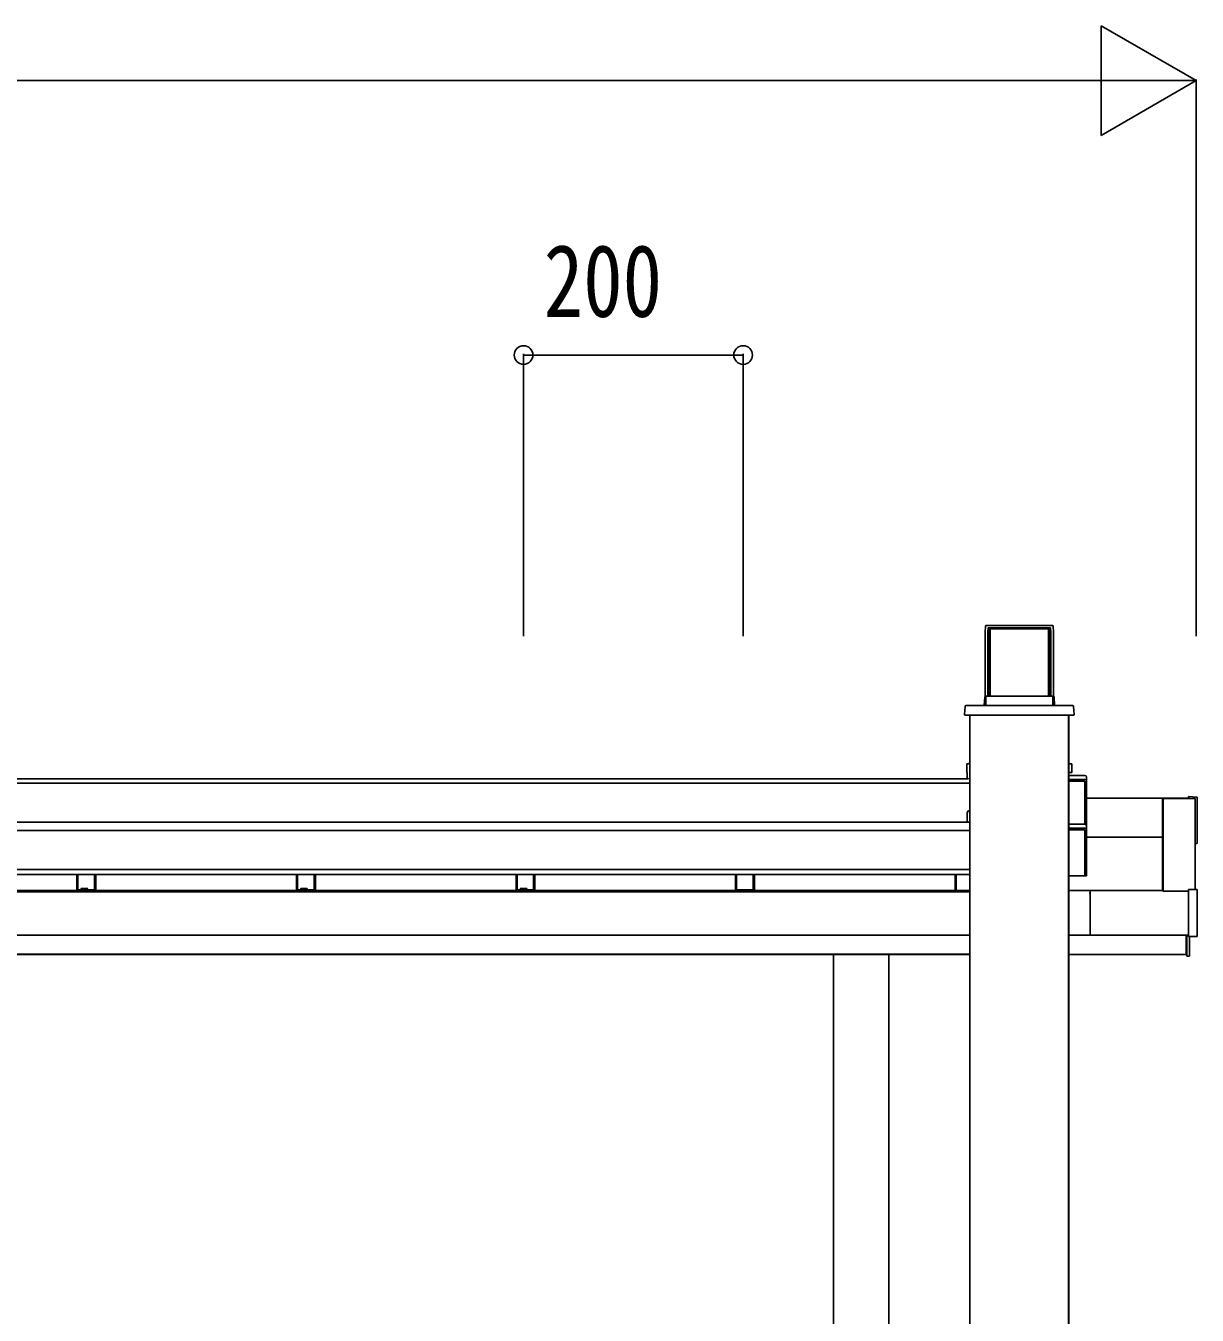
# Model space of a CAD drawing. Units: millimetres, scale not verified. Extents: x -8410 to 8410, y -5940 to 5940.
# Drawn here: x -4327 to -3260, y -1279 to -104 of the extents above; entities that cross this region are included whole.
import ezdxf
from ezdxf.enums import TextEntityAlignment as Align

# ---------------------------------------------------------------- set-up
doc = ezdxf.new("R2010")
doc.units = ezdxf.units.MM
doc.header["$LTSCALE"] = 30
doc.layers.add('0-5_YKK_A1', color=4, linetype='Continuous')
doc.layers.add('0-6_YKK_D', color=6, linetype='Continuous')
doc.styles.add('ＭＳ ゴシック', font='')
doc.styles.get('ＭＳ ゴシック').set_extended_font_data('MS Gothic')

msp = doc.modelspace()

# ---------------------------------------------------------------- linework, layer by layer
at = {"layer": '0-5_YKK_A1'}
for p, q in [((-3453.21, -656.6), (-3453.21, -714.68)), ((-3452.85, -650.63), (-3453.2, -656.25)), ((-3391.57, -650.16), (-3452.35, -650.16)), ((-3450.7, -656.6), (-3450.7, -714.43)), ((-3450.43, -652.16), (-3450.69, -656.25)), ((-3450.43, -652.16), (-3393.49, -652.16)), ((-3450.43, -652.16), (-3450, -652.22)), ((-3450, -714.43), (-3450, -652.22)), ((-3450, -652.22), (-3393.92, -652.22)), ((-3449.46, -654.17), (-3449.46, -714.43)), ((-3448.46, -653.23), (-3395.46, -653.23)), ((-3448.46, -653.23), (-3448.46, -714.43)), ((-3395.46, -653.23), (-3395.46, -714.43)), ((-3394.46, -654.17), (-3394.46, -714.43)), ((-3393.49, -652.16), (-3393.23, -656.25)), ((-3393.22, -656.6), (-3393.22, -714.43)), ((-3391.07, -650.63), (-3390.72, -656.25)), ((-3390.71, -656.6), (-3390.71, -714.68)), ((-3453.55, -715.37), (-3454.02, -723)), ((-3453.55, -723), (-3453.55, -715.37)), ((-3391.37, -714.43), (-3452.55, -714.43)), ((-3452.55, -714.43), (-3452.55, -722.93)), ((-3391.37, -714.43), (-3452.55, -714.43)), ((-3452.55, -714.43), (-3452.55, -714.43)), ((-3391.37, -722.93), (-3391.37, -714.43)), ((-3391.37, -714.43), (-3391.37, -714.43)), ((-3389.9, -723), (-3390.37, -715.37)), ((-3390.37, -715.37), (-3390.37, -723)), ((-3471.85, -731.28), (-3471.39, -723.94)), ((-3470.39, -723), (-3469.77, -723)), ((-3469.77, -723), (-3374.15, -723)), ((-3452.55, -722.93), (-3391.37, -722.93)), ((-3374.15, -723), (-3373.53, -723)), ((-3372.07, -731.28), (-3372.53, -723.94)), ((-3470.72, -731.84), (-3471.35, -731.84)), ((-3373.21, -731.84), (-3470.72, -731.84)), ((-3377.26, -731.84), (-3377.26, -4000)), ((-3376.76, -731.84), (-3376.76, -4000)), ((-3372.57, -731.84), (-3373.21, -731.84)), ((-3469.83, -776.57), (-3469.83, -784)), ((-3469.46, -784), (-3469.83, -784)), ((-3469.46, -784), (-3469.46, -788.85)), ((-3468.46, -776.07), (-3469.33, -776.07)), ((-3374.59, -776.07), (-3376.76, -776.07)), ((-3376.76, -783.63), (-3376.52, -783.63)), ((-3376.76, -786.63), (-3362.26, -786.63)), ((-3376.76, -791.84), (-3376.76, -786.63)), ((-3376.09, -784), (-3376.52, -783.63)), ((-6665.26, -793.81), (-3467.66, -793.81)), ((-6664.46, -789.67), (-3468.46, -789.67)), ((-6664.46, -789.67), (-3468.46, -789.67)), ((-3467.96, -789.67), (-3467.96, -789.35)), ((-3467.16, -789.35), (-3467.96, -789.35)), ((-3377.76, -791.84), (-3362.46, -791.84)), ((-3376.76, -790.34), (-3362.26, -790.34)), ((-3376.76, -791.84), (-3362.56, -791.84)), ((-3362.26, -792.14), (-3362.26, -792.11)), ((-3362.26, -831.1), (-3362.26, -792.14)), ((-3360.76, -788.12), (-3360.76, -791.84)), ((-3360.76, -833.78), (-3360.76, -791.84)), ((-3360.96, -807.52), (-3266.96, -807.52)), ((-3360.96, -807.52), (-3266.96, -807.52)), ((-3291.46, -892.1), (-3291.46, -808.28)), ((-3290.96, -807.78), (-3261.96, -807.78)), ((-3290.96, -892.05), (-3290.96, -807.78)), ((-3267.96, -805.94), (-3260.43, -806.43)), ((-3267.96, -805.94), (-3267.96, -806.24)), ((-3267.96, -805.94), (-3260.43, -806.43)), ((-3267.96, -806.24), (-3267.96, -806.56)), ((-3267.96, -807.26), (-3267.96, -806.56)), ((-3267.96, -807.26), (-3267.96, -807.52)), ((-3266.96, -807.52), (-3266.96, -807.74)), ((-3266.96, -807.52), (-3266.96, -807.52)), ((-3266.96, -807.74), (-3266.96, -807.78)), ((-3261.96, -890.5), (-3261.96, -807.78)), ((-3260.43, -806.43), (-3260.43, -806.43)), ((-3259.96, -807.3), (-3259.96, -806.93)), ((-3259.96, -807.3), (-3259.96, -848.32)), ((-3469.46, -822.3), (-3469.46, -821.05)), ((-3469.46, -822.3), (-3469.46, -829.26)), ((-6665.26, -829.26), (-3467.66, -829.26)), ((-3376.76, -831.1), (-3362.26, -831.1)), ((-3376.76, -836.32), (-3376.76, -831.1)), ((-3360.76, -832.6), (-3360.76, -836.32)), ((-6665.26, -836.79), (-3467.66, -836.79)), ((-3376.76, -834.82), (-3362.26, -834.82)), ((-3376.76, -836.32), (-3362.56, -836.32)), ((-3362.26, -836.62), (-3362.26, -836.59)), ((-3362.26, -878.26), (-3362.26, -836.62)), ((-3291.46, -843), (-3360.96, -843)), ((-3360.76, -878.26), (-3360.76, -836.32)), ((-3260.43, -848.82), (-3261.96, -848.91)), ((-6665.26, -872.24), (-3467.66, -872.24)), ((-3467.66, -876.99), (-6665.26, -876.99)), ((-4280.46, -891.47), (-4280.46, -876.99)), ((-4279.46, -890.99), (-4279.46, -876.99)), ((-4264.46, -890.99), (-4264.46, -876.99)), ((-4263.46, -891.47), (-4263.46, -876.99)), ((-4263.16, -891.47), (-4263.16, -876.99)), ((-4080.46, -891.47), (-4080.46, -876.99)), ((-4079.46, -890.99), (-4079.46, -876.99)), ((-4064.46, -890.99), (-4064.46, -876.99)), ((-4063.46, -891.47), (-4063.46, -876.99)), ((-4063.16, -891.47), (-4063.16, -876.99)), ((-3880.46, -891.47), (-3880.46, -876.99)), ((-3879.46, -890.99), (-3879.46, -876.99)), ((-3864.46, -890.99), (-3864.46, -876.99)), ((-3863.46, -891.47), (-3863.46, -876.99)), ((-3863.16, -891.47), (-3863.16, -876.99)), ((-3680.46, -891.47), (-3680.46, -876.99)), ((-3679.46, -890.99), (-3679.46, -876.99)), ((-3664.46, -890.99), (-3664.46, -876.99)), ((-3663.46, -891.47), (-3663.46, -876.99)), ((-3663.16, -891.47), (-3663.16, -876.99)), ((-3480.46, -876.99), (-3480.46, -891.47)), ((-3479.46, -876.99), (-3479.46, -891.47)), ((-3377.76, -878.26), (-3362.46, -878.26)), ((-3360.76, -878.26), (-3362.26, -878.26)), ((-6665.26, -891.47), (-3467.66, -891.47)), ((-6665.26, -891.47), (-3467.66, -891.47)), ((-6665.26, -892.84), (-3467.66, -892.84)), ((-4279.46, -890.99), (-4264.46, -890.99)), ((-4079.46, -890.99), (-4064.46, -890.99)), ((-3879.46, -890.99), (-3864.46, -890.99)), ((-3679.46, -890.99), (-3664.46, -890.99)), ((-3377.26, -891.47), (-3291.46, -891.47)), ((-3291.46, -891.47), (-3377.26, -891.47)), ((-3357.46, -892.32), (-3357.46, -892.1)), ((-3357.46, -892.84), (-3357.46, -892.32)), ((-3357.46, -931.79), (-3357.46, -892.84)), ((-3290.96, -892.05), (-3267.96, -892.05)), ((-3267.96, -890.71), (-3266.76, -890.71)), ((-3267.96, -891.36), (-3267.96, -890.71)), ((-3267.96, -890.71), (-3267.96, -890.71)), ((-3267.96, -890.71), (-3266.76, -890.71)), ((-3266.76, -890.71), (-3266.76, -890.71)), ((-3260.46, -890.5), (-3266.16, -890.5)), ((-3266.16, -890.64), (-3266.16, -890.5)), ((-3259.96, -932.95), (-3259.96, -891)), ((-3358.26, -894.04), (-3357.46, -894.04)), ((-3358.26, -894.04), (-3357.46, -894.04)), ((-3467.66, -932.26), (-6665.26, -932.26)), ((-3267.96, -932.26), (-3377.26, -932.26)), ((-3357.46, -932.26), (-3357.46, -931.79)), ((-3269.96, -932.26), (-3269.96, -949.47)), ((-3269.46, -951.5), (-3269.46, -932.26)), ((-3267.96, -932.9), (-3267.96, -933.38)), ((-3267.96, -933.38), (-3267.96, -933.43)), ((-3266.76, -933.43), (-3267.96, -933.43)), ((-3266.96, -951.5), (-3266.96, -933.43)), ((-3266.16, -933.43), (-3266.19, -933.43)), ((-3266.16, -933.44), (-3266.16, -933.43)), ((-3266.16, -933.44), (-3260.46, -933.44)), ((-6665.26, -949.47), (-3467.66, -949.47)), ((-3467.66, -949.97), (-6665.26, -949.97)), ((-3591.16, -2435.7), (-3591.16, -949.47)), ((-3540.76, -2435.7), (-3540.76, -949.47)), ((-3269.96, -949.97), (-3377.26, -949.97)), ((-3269.96, -949.47), (-3269.96, -949.97)), ((-3266.96, -951.5), (-3269.46, -951.5))]:
    msp.add_line(p, q, dxfattribs=at)
for points in [[(-3393.92, -714.43), (-3393.92, -652.22), (-3393.49, -652.16)], [(-3467.16, -731.84), (-3467.16, -4000), (-3466.66, -4000)], [(-3374.09, -776.57), (-3374.09, -784), (-3376.09, -784)], [(-3357.46, -892.1), (-3357.46, -892.1), (-3357.46, -891.47), (-3357.46, -891.47)], [(-3267.96, -891.36), (-3267.96, -891.88), (-3267.96, -932.9)], [(-3266.76, -890.71), (-3266.57, -890.7), (-3266.4, -890.69), (-3266.32, -890.68), (-3266.29, -890.68), (-3266.29, -890.68)]]:
    msp.add_lwpolyline(points, dxfattribs=at)
for points in [[(-4270.56, -889.84), (-4270.74, -889.9), (-4271.26, -889.94), (-4272.06, -889.98), (-4273.04, -890), (-4274.08, -890), (-4275.06, -889.98), (-4275.86, -889.94), (-4276.38, -889.9), (-4276.56, -889.84), (-4276.38, -889.79), (-4275.86, -889.74), (-4275.06, -889.71), (-4274.08, -889.69), (-4273.04, -889.69), (-4272.06, -889.71), (-4271.26, -889.74), (-4270.74, -889.79)], [(-4070.56, -889.84), (-4070.74, -889.9), (-4071.26, -889.94), (-4072.06, -889.98), (-4073.04, -890), (-4074.08, -890), (-4075.06, -889.98), (-4075.86, -889.94), (-4076.38, -889.9), (-4076.56, -889.84), (-4076.38, -889.79), (-4075.86, -889.74), (-4075.06, -889.71), (-4074.08, -889.69), (-4073.04, -889.69), (-4072.06, -889.71), (-4071.26, -889.74), (-4070.74, -889.79)], [(-3870.56, -889.84), (-3870.74, -889.9), (-3871.26, -889.94), (-3872.06, -889.98), (-3873.04, -890), (-3874.08, -890), (-3875.06, -889.98), (-3875.86, -889.94), (-3876.38, -889.9), (-3876.56, -889.84), (-3876.38, -889.79), (-3875.86, -889.74), (-3875.06, -889.71), (-3874.08, -889.69), (-3873.04, -889.69), (-3872.06, -889.71), (-3871.26, -889.74), (-3870.74, -889.79)]]:
    msp.add_lwpolyline(points, close=True, dxfattribs=at)
for centre, radius, start, end in [((-3452.55, -715.43), 1, 90, 176.48397), ((-3452.55, -715.43), 0.999, 89.96394, 176.45762), ((-3391.37, -715.43), 1, 3.51603, 90), ((-3391.37, -715.43), 0.999, 3.54238, 90.03606), ((-3452.55, -723.93), 1, 89.99921, 111.32314), ((-3391.37, -723.93), 1, 68.67686, 90.00079), ((-3466.96, -778.07), 2.5, 94.54738, 126.9564), ((-3362.26, -788.12), 1.5, 0.03931, 90.03926), ((-3469.96, -788.85), 0.5, 269.96074, 359.96069), ((-3376.48, -795.81), 7.68, 89.88072, 92.11817), ((-3376.48, -784.16), 7.68, 267.88183, 270.11928), ((-3362.56, -792.14), 0.3, 0.03931, 90.03926), ((-3362.26, -791.84), 1.5, 0.03931, 90.03926), ((-3290.96, -808.28), 0.5, 89.96074, 179.96069), ((-3260.46, -806.93), 0.5, 0, 86.3221), ((-3260.46, -806.93), 0.5, 0.03611, 86.54232), ((-3466.96, -821.05), 2.5, 94.54738, 179.96283), ((-3362.26, -832.6), 1.5, 0.03931, 90.03926), ((-3362.56, -836.62), 0.3, 0.03931, 90.03926), ((-3362.26, -836.32), 1.5, 0.03931, 90.03926), ((-3260.46, -848.32), 0.5, 273.45768, 359.96389), ((-3376.48, -870.57), 7.68, 267.88183, 270.11928), ((-4279.46, -891.99), 1, 89.98303, 148.55407), ((-4264.46, -891.99), 1, 31.44593, 90.01697), ((-4079.46, -891.99), 1, 89.98303, 148.55407), ((-4064.46, -891.99), 1, 31.44593, 90.01697), ((-3879.46, -891.99), 1, 89.98303, 148.55407), ((-3864.46, -891.99), 1, 31.44593, 90.01697), ((-3679.46, -891.99), 1, 89.98303, 148.55407), ((-3664.46, -891.99), 1, 31.44593, 90.01697), ((-3290.96, -892.55), 0.501, 89.99831, 113.48316), ((-3266.16, -890.94), 0.301, 89.98932, 118.55996)]:
    msp.add_arc(centre, radius, start, end, dxfattribs=at)
for centre, major_axis, ratio, start_param, end_param in [((-3453.17, -656.22), (0.033, 0.5), 0.058294, 1.6269593, 2.4123574), ((-3452.35, -650.66), (0.407, -0.293), 0.996273, 2.1960283, 3.7015024), ((-3450.66, -656.22), (0.033, 0.5), 0.058294, 1.6269593, 2.4123574), ((-3448.46, -654.17), (1, 0), 0.946294, 1.5707963, 3.1415927), ((-3395.46, -654.17), (1, 0), 0.946294, 6.2831853, 7.8539816), ((-3393.26, -656.22), (-0.033, 0.5), 0.058294, 3.8708279, 4.6562261), ((-3391.57, -650.66), (0.407, 0.293), 0.996273, 5.7232756, 7.2287497), ((-3390.75, -656.22), (-0.033, 0.5), 0.058294, 3.8708279, 4.6562261), ((-3470.4, -724), (0.712, 0.702), 0.999635, 2.2496801, 2.3021238), ((-3470.39, -724), (1, 0), 0.996804, 1.5707963, 3.0281463), ((-3449.43, -673), (3.12, 50), 0.003252, 3.0894297, 3.1417953), ((-3394.49, -673), (-3.12, 50), 0.003252, 3.14139, 3.1937556), ((-3373.53, -724), (1, 0), 0.996804, 0.1134464, 1.5707963), ((-3373.52, -724), (0.712, -0.702), 0.999635, 0.8394688, 0.8919125), ((-3471.35, -731.34), (0.502, 0), 0.996804, 3.08059, 4.712389), ((-3471.85, -731.34), (0.031, 0.5), 0.003189, 1.4575447, 1.5099884), ((-3372.57, -731.34), (0.502, 0), 0.996804, 4.712389, 6.344188), ((-3372.07, -731.34), (-0.031, 0.5), 0.003189, 4.7731969, 4.8256406), ((-3469.33, -776.57), (0.411, -0.287), 0.996037, 2.1817615, 3.7488309), ((-3374.59, -776.57), (0.411, 0.287), 0.996037, 5.675947, 7.2430164), ((-3266.76, -890.64), (-0.6, 0), 0.113415, 1.5707963, 3.1415927), ((-3266.16, -890.8), (0, 0.3), 0.999505, 6.2831853, 7.474767), ((-3260.46, -891), (-0.411, -0.287), 0.996037, 2.5343544, 4.1014238), ((-3266.76, -933.43), (-0.6, 0), 0.008743, 3.1415927, 4.712389), ((-3260.46, -932.94), (-0.411, 0.287), 0.996037, 2.1817615, 3.7488309)]:
    msp.add_ellipse(centre, major_axis=major_axis, ratio=ratio, start_param=start_param, end_param=end_param, dxfattribs=at)
at = {"layer": '0-6_YKK_D'}
for p, q in [((-3260.96, -153.6), (-3347.56, -103.6)), ((-3347.56, -103.6), (-3347.56, -203.6)), ((-3260.96, -659.63), (-3260.96, -152.6)), ((-6770.46, -153.6), (-3360.96, -153.6)), ((-3260.96, -153.6), (-3434.17, -153.6)), ((-3260.96, -153.6), (-3347.56, -203.6)), ((-3873.56, -659.63), (-3873.56, -402.6)), ((-3873.56, -403.6), (-3673.56, -403.6)), ((-3673.56, -659.63), (-3673.56, -402.6))]:
    msp.add_line(p, q, dxfattribs=at)
for centre in [(-3873.56, -403.6), (-3673.56, -403.6)]:
    msp.add_circle(centre, 8.5, dxfattribs=at)

# ---------------------------------------------------------------- texts
at = {"layer": '0-6_YKK_D', "style": 'ＭＳ ゴシック', "width": 0.8}
msp.add_text('200', height=65.98, dxfattribs=at).set_placement((-3855.16, -388.6), align=Align.BOTTOM_LEFT)

doc.saveas('drawing.dxf')
